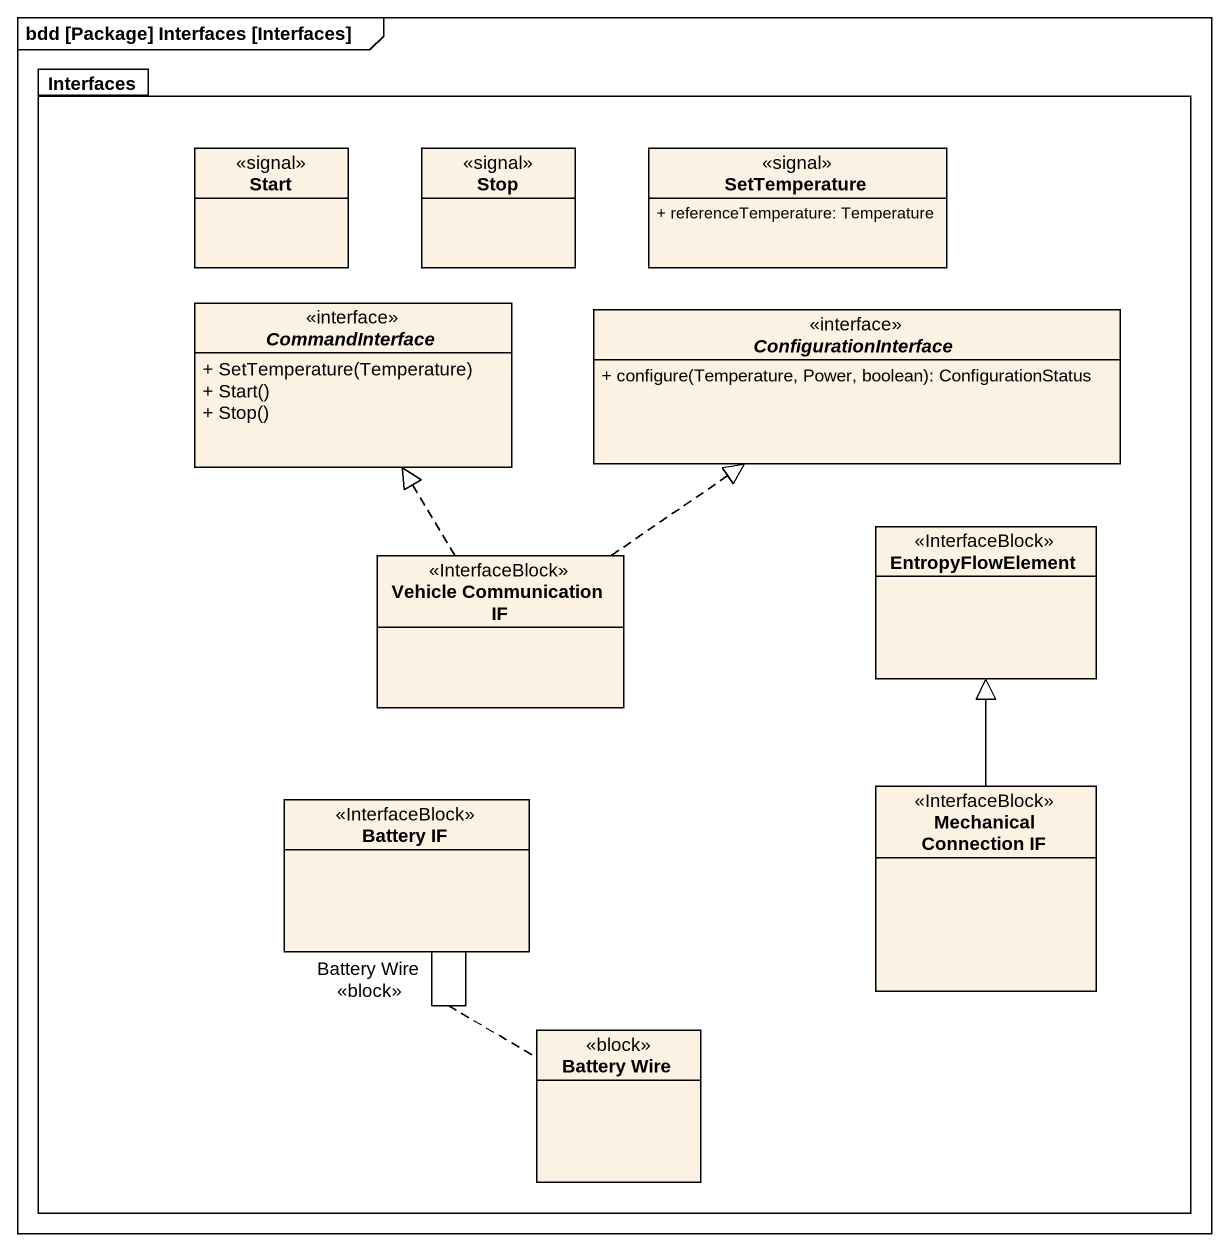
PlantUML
@startuml
mainframe bdd [Package] Interfaces [Interfaces]
hide circle
hide empty members
skinparam classAttributeIconSize 0
package Interfaces {
  class "Start" as Start_ <<signal>>
  class "Stop" as Stop_ <<signal>>
  class SetTemperature <<signal>> {
    + referenceTemperature: Temperature
  }
  interface CommandInterface {
    + SetTemperature(Temperature)
    + Start()
    + Stop()
  }
  interface ConfigurationInterface {
    + configure(Temperature, Power, boolean): ConfigurationStatus
  }
  class EntropyFlowElement <<InterfaceBlock>>
  class "Vehicle Communication IF" as Vehicle_Communication_IF <<InterfaceBlock>>
  class "Mechanical Connection IF" as Mechanical_Connection_IF <<InterfaceBlock>>
  class "Battery IF" as Battery_IF <<InterfaceBlock>>
  class "Battery Wire" as Battery_Wire <<block>>
}
Vehicle_Communication_IF .up.|> CommandInterface
Vehicle_Communication_IF .up.|> ConfigurationInterface
Mechanical_Connection_IF -up-|> EntropyFlowElement
Battery_IF -- Battery_IF : Battery Wire\n<<block>>
(Battery_IF, Battery_IF) .. Battery_Wire
@enduml
